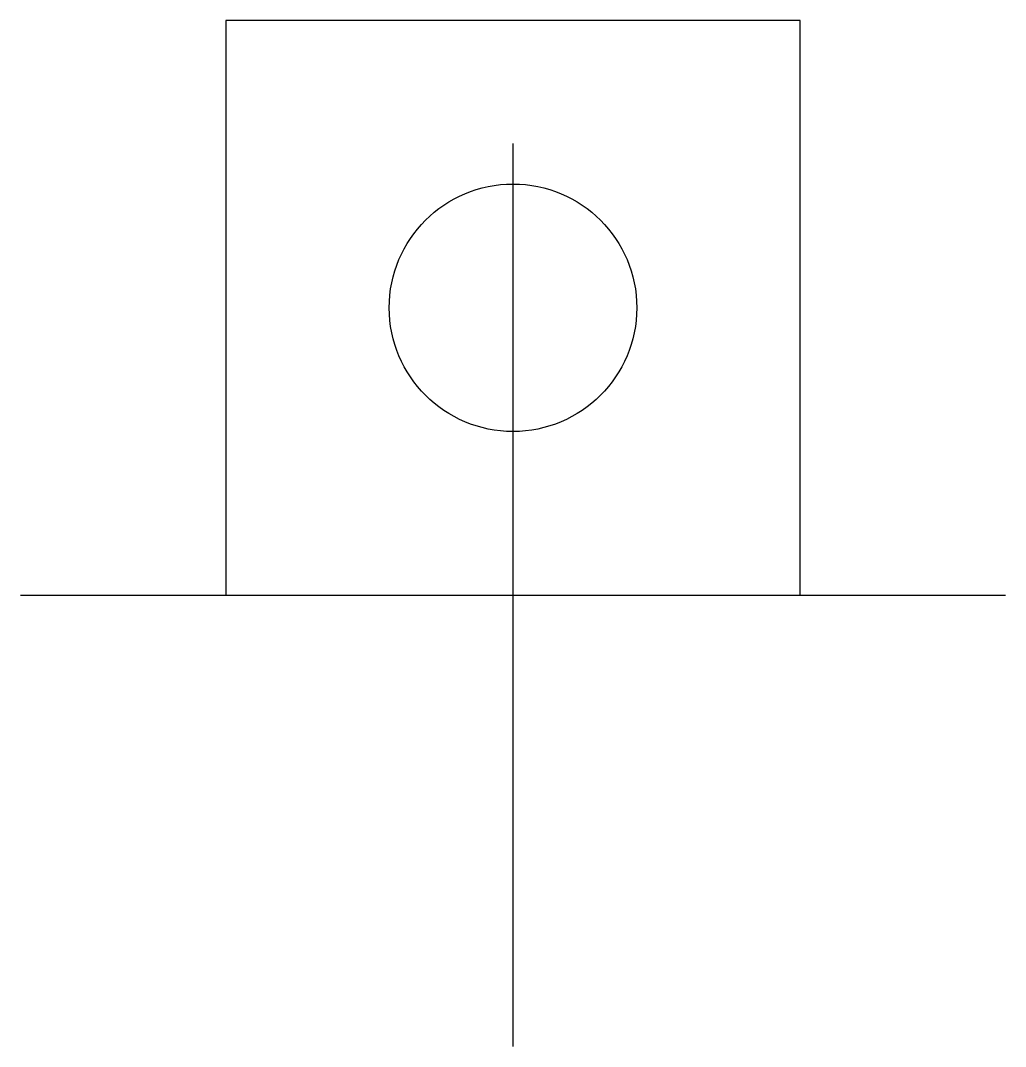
# Model space of a CAD drawing. Header units: metres. Extents: x -25 to 95, y -55 to 70.
import ezdxf

# ---------------------------------------------------------------- set-up
doc = ezdxf.new("R2010")
doc.units = ezdxf.units.M

msp = doc.modelspace()

# ---------------------------------------------------------------- linework, layer by layer
at = {"layer": 'CUT'}
for p, q in [((70, 70), (0, 70)), ((0, 70), (0, 0)), ((70, 0), (70, 70)), ((0, 0), (70, 0))]:
    msp.add_line(p, q, dxfattribs=at)
at = {"layer": 'HOLES'}
msp.add_circle((35, 35), 15.08, dxfattribs=at)
at = {"layer": 'REG'}
for p, q in [((35, -55), (35, 55)), ((-25, 0), (95, 0))]:
    msp.add_line(p, q, dxfattribs=at)

doc.saveas('drawing.dxf')
